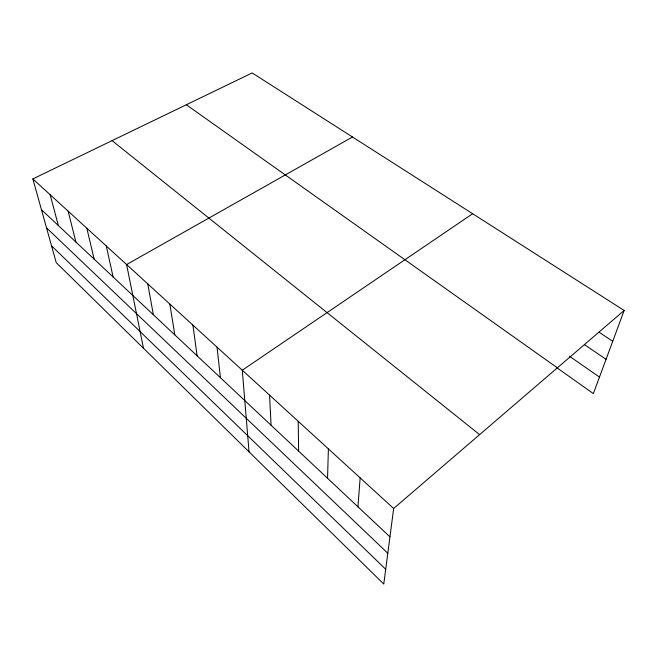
<?xml version="1.0" encoding="UTF-8"?>
<svg xmlns="http://www.w3.org/2000/svg" width="657" height="657" viewBox="0 0 657 657"><rect width="100%" height="100%" fill="white"/><g stroke="black" fill="none" stroke-linecap="round" stroke-linejoin="round"><path stroke-width="0.99" d="M327.547 478.255L328.385 448.854M357.95 506.802L360.151 477.869M624.15 310.474L393.658 508.477L383.778 584.057L56.231 262.636L32.85 178.918L252.173 72.943L624.15 310.474L593.353 393.609L556.701 367.616M472.654 213.739L242.277 370.211L249.036 451.835M352.489 137.001L126.596 264.549L143.472 348.251M599.085 332.212L612.735 341.287M584.443 344.629L606.058 359.322M569.512 356.275L599.471 377.093M186.325 104.759L557.374 367.838M112.068 140.639L479.618 434.63M32.85 178.918L393.658 508.477M41.44 209.673L389.946 536.843M46.507 227.831L387.802 553.251M51.533 245.825L385.708 569.282M50.154 194.718L58.35 225.548M68.131 211.143L75.908 242.031M86.839 228.225L94.148 259.154M106.311 246.014L113.103 276.95M147.751 283.873L153.377 314.76M169.835 304.043L174.787 334.856M192.903 325.108L197.116 355.815M217.032 347.142L220.432 377.701M269.567 395.128L271.07 425.243M298.229 421.318L298.623 451.104"/></g></svg>
